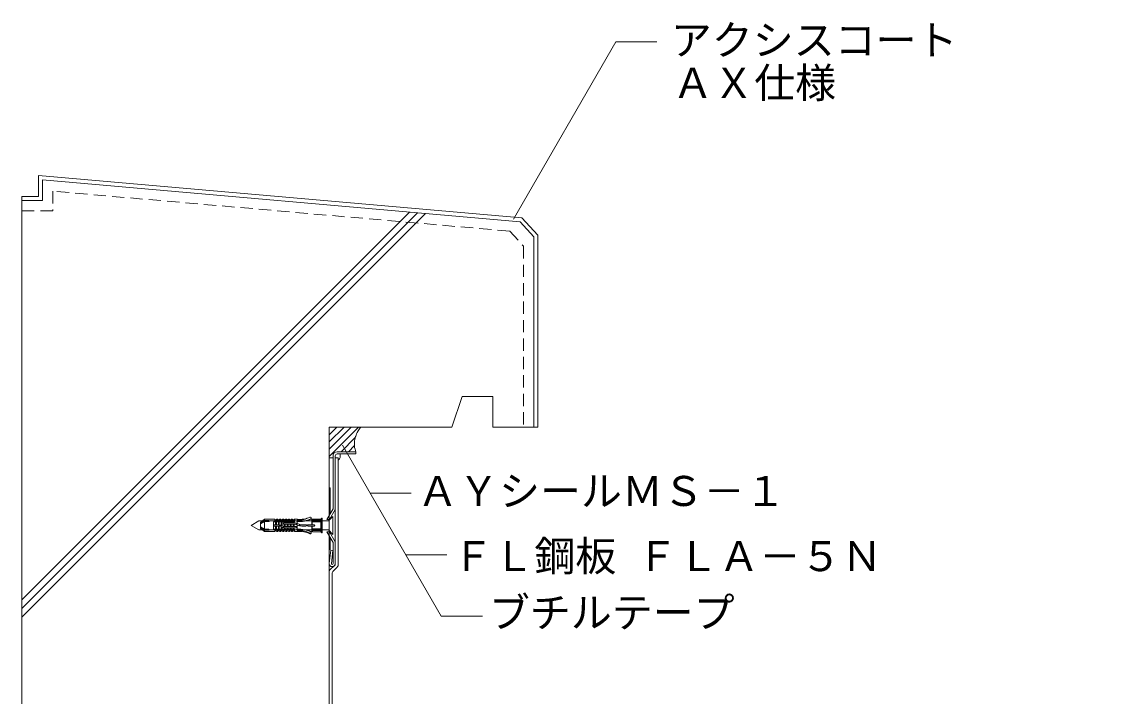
# Model space of a CAD drawing. Units: millimetres, scale not verified. Extents: x -597 to 717, y -504 to 387.
# Drawn here: x -597 to -61, y 58 to 387 of the extents above; entities that cross this region are included whole.
import ezdxf
from ezdxf.enums import TextEntityAlignment as Align

# ---------------------------------------------------------------- set-up
doc = ezdxf.new("R2010")
doc.units = ezdxf.units.MM
doc.header["$LTSCALE"] = 5
doc.linetypes.add('DASHED1', pattern=[1.8, 1.2, -0.6])
for name, color, linetype, lineweight in [('0-0', 7, 'Continuous', 9), ('1-0', 7, 'Continuous', 9), ('2-0', 7, 'Continuous', 9), ('3-0', 7, 'Continuous', 9), ('5-0', 7, 'Continuous', 9), ('6-0', 7, 'Continuous', 9), ('E-0', 7, 'Continuous', 9), ('F-0', 7, 'Continuous', 9)]:
    doc.layers.add(name, color=color, linetype=linetype, lineweight=lineweight)
doc.styles.add('ＭＳ ゴシック', font='')
doc.styles.get('ＭＳ ゴシック').set_extended_font_data('MS Gothic')

msp = doc.modelspace()

# ---------------------------------------------------------------- linework, layer by layer
at = {"layer": '0-0'}
for p, q in [((-587.481, 309.747), (-587.481, 299.747)), ((-354.237, 289.341), (-587.481, 309.747)), ((-587.481, 299.747), (-597.481, 299.747)), ((-597.481, 299.747), (-597.481, -390.859)), ((-597.481, 104.768), (-408.189, 294.061)), ((-597.481, 100.526), (-404.287, 293.72)), ((-597.481, 96.283), (-400.386, 293.379)), ((-354.237, 289.341), (-347.481, 281.968)), ((-347.481, 281.968), (-347.481, 189.123)), ((-382.481, 204.123), (-387.481, 189.123)), ((-447.481, 189.123), (-387.481, 189.123))]:
    msp.add_line(p, q, dxfattribs=at)
at = {"layer": '0-0', "linetype": 'DASHED1'}
for p, q in [((-582.481, 304.291), (-582.481, 294.747)), ((-359.237, 284.759), (-582.481, 304.291)), ((-582.481, 294.747), (-597.481, 294.747)), ((-359.237, 284.759), (-352.481, 277.387)), ((-352.481, 277.387), (-352.481, 189.123))]:
    msp.add_line(p, q, dxfattribs=at)
at = {"layer": '0-0'}
for points in [[(-382.481, 204.123), (-367.481, 204.123), (-367.481, 189.123), (-347.481, 189.123)], [(-447.481, 189.123), (-447.481, -110.877), (601.399, -110.877)]]:
    msp.add_lwpolyline(points, dxfattribs=at)
at = {"layer": '1-0'}
for p, q in [((-444.481, 174.183), (-442.981, 174.183)), ((-444.481, 122.811), (-444.481, 174.183)), ((-442.981, 122.19), (-442.981, 174.183)), ((-447.481, 118.154), (-447.481, -24.816)), ((-445.067, 121.397), (-446.896, 119.568)), ((-445.396, 118.947), (-443.567, 120.775)), ((-445.981, 117.533), (-445.981, -24.195))]:
    msp.add_line(p, q, dxfattribs=at)
for centre, start, end in [((-445.481, 118.154), 135, 180), ((-443.981, 117.533), 135, 180), ((-446.481, 122.811), 315, 0), ((-444.981, 122.19), 315, 360)]:
    msp.add_arc(centre, 2, start, end, dxfattribs=at)
at = {"layer": '2-0'}
for p, q in [((-447.481, 159.397), (-447.481, 145.916)), ((-447.481, 156.653), (-446.981, 157.153)), ((-447.481, 153.118), (-446.981, 153.618)), ((-447.481, 149.582), (-446.981, 150.082)), ((-447.481, 146.047), (-447.303, 146.225)), ((-447.481, 136.106), (-447.481, 129.397)), ((-447.481, 135.44), (-447.238, 135.684)), ((-446.981, 135.239), (-446.981, 129.397)), ((-447.481, 131.905), (-446.981, 132.405)), ((-447.481, 129.397), (-446.981, 129.397))]:
    msp.add_line(p, q, dxfattribs=at)
msp.add_lwpolyline([(-447.481, 159.397), (-446.981, 159.397), (-446.981, 146.782)], dxfattribs=at)
at = {"layer": '3-0'}
for p, q in [((-447.481, 189.123), (-447.481, 177.111)), ((-447.481, 189.123), (-431.916, 189.123)), ((-447.481, 178.308), (-436.666, 189.123)), ((-447.481, 181.844), (-440.202, 189.123)), ((-447.481, 185.379), (-443.737, 189.123)), ((-447.481, 188.915), (-447.273, 189.123)), ((-447.481, 174.773), (-433.131, 189.123)), ((-441.608, 177.111), (-434.705, 184.014)), ((-434.446, 184.815), (-434.657, 184.165)), ((-433.201, 187.397), (-433.551, 186.802)), ((-438.072, 177.111), (-435.114, 180.069)), ((-435.12, 181.787), (-435.129, 181.666)), ((-434.823, 178.408), (-434.481, 177.111)), ((-447.481, 177.111), (-447.481, 174.064)), ((-447.481, 174.064), (-445.581, 174.064)), ((-445.581, 174.064), (-445.581, 175.138)), ((-434.481, 177.111), (-443.581, 177.111)), ((-442.833, 173.12), (-442.981, 172.964)), ((-442.041, 175.684), (-442.095, 176.011))]:
    msp.add_line(p, q, dxfattribs=at)
for centre, radius, start, end in [((-424.584, 182.324), 10, 137.15925, 150.49891), ((-425.145, 181.079), 10, 161.04349, 176.11254), ((-444.06, 187.576), 10, 341.04349, 343.00105), ((-424.934, 181.728), 10, 148.52051, 163.00105), ((-441.991, 192.172), 10, 328.52051, 330.49891), ((-441.991, 192.172), 10, 328.52051, 330.49891), ((-425.154, 180.957), 10, 175.76456, 194.76767), ((-445.099, 182.434), 10, 355.76456, 356.11254), ((-443.581, 175.111), 2, 90, 180), ((-445, 175.194), 3, 316.25905, 9.40854)]:
    msp.add_arc(centre, radius, start, end, dxfattribs=at)
at = {"layer": '5-0'}
for p, q in [((-445.581, 175.111), (-445.581, 149.207)), ((-444.481, 175.111), (-444.481, 122.511)), ((-443.581, 177.111), (-434.481, 177.111)), ((-443.581, 176.011), (-434.481, 176.011)), ((-434.481, 177.111), (-434.481, 176.011)), ((-448.581, 144.011), (-445.581, 149.207)), ((-447.311, 144.011), (-444.481, 148.912)), ((-447.311, 144.011), (-448.581, 144.011)), ((-448.581, 138.011), (-445.581, 132.815)), ((-447.311, 138.011), (-448.581, 138.011)), ((-447.311, 138.011), (-444.481, 133.109)), ((-447.481, 122.511), (-446.681, 129.011)), ((-445.59, 128.876), (-446.681, 129.011)), ((-446.379, 122.465), (-445.59, 128.876)), ((-445.581, 132.815), (-445.581, 122.511))]:
    msp.add_line(p, q, dxfattribs=at)
for centre, radius, start, end in [((-443.581, 175.111), 2, 90, 180), ((-443.581, 175.111), 0.9, 90, 180), ((-445.981, 122.511), 1.5, 180, 0), ((-445.981, 122.511), 0.4, 186.59439, 0)]:
    msp.add_arc(centre, radius, start, end, dxfattribs=at)
at = {"layer": '6-0'}
for p, q in [((-447.826, 143.299), (-445.623, 145.502)), ((-445.623, 136.745), (-445.623, 145.502)), ((-485.623, 141.124), (-481.856, 143.299)), ((-485.623, 141.124), (-481.856, 138.949)), ((-447.826, 143.299), (-481.856, 143.299)), ((-479.113, 144.124), (-480.913, 142.583)), ((-479.113, 143.489), (-480.913, 142.382)), ((-479.113, 142.969), (-480.913, 141.862)), ((-480.913, 141.124), (-480.913, 142.583)), ((-480.913, 141.124), (-480.913, 139.665)), ((-479.113, 139.278), (-480.913, 140.385)), ((-479.113, 138.759), (-480.913, 139.866)), ((-479.113, 138.124), (-480.913, 139.665)), ((-479.113, 144.124), (-479.113, 143.489)), ((-473.953, 144.124), (-479.113, 144.124)), ((-477.073, 143.489), (-479.113, 143.489)), ((-479.113, 142.969), (-479.113, 139.278)), ((-477.073, 142.969), (-479.113, 142.969)), ((-474.673, 142.93), (-474.673, 139.318)), ((-464.353, 142.93), (-474.673, 142.93)), ((-472.28, 141.43), (-474.373, 141.43)), ((-472.28, 140.818), (-474.373, 140.818)), ((-473.953, 144.124), (-473.953, 142.93)), ((-473.713, 142.93), (-473.713, 141.43)), ((-473.713, 140.818), (-473.713, 139.318)), ((-472.993, 144.124), (-473.683, 143.717)), ((-473.233, 142.93), (-473.233, 141.43)), ((-473.233, 140.818), (-473.233, 139.318)), ((-472.513, 144.124), (-472.513, 142.93)), ((-472.273, 142.93), (-472.273, 141.43)), ((-472.273, 140.818), (-472.273, 139.318)), ((-471.553, 144.124), (-472.243, 143.717)), ((-471.793, 142.93), (-471.793, 141.402)), ((-471.793, 140.785), (-471.793, 139.318)), ((-471.073, 144.124), (-471.073, 142.93)), ((-470.833, 142.93), (-470.833, 141.177)), ((-470.833, 140.521), (-470.833, 139.318)), ((-470.113, 144.124), (-470.803, 143.717)), ((-470.353, 142.93), (-470.353, 140.972)), ((-470.353, 140.29), (-470.353, 139.318)), ((-469.633, 144.124), (-469.633, 142.93)), ((-469.513, 142.348), (-464.577, 142.348)), ((-469.513, 141.736), (-464.577, 141.736)), ((-469.513, 140.512), (-468.57, 140.512)), ((-469.393, 142.93), (-469.393, 142.348)), ((-469.393, 141.736), (-469.393, 140.605)), ((-469.393, 139.98), (-469.393, 139.318)), ((-468.673, 144.124), (-469.363, 143.717)), ((-468.913, 142.93), (-468.913, 142.348)), ((-468.913, 141.736), (-468.913, 140.528)), ((-468.913, 139.913), (-468.913, 139.318)), ((-463.633, 140.512), (-468.57, 140.512)), ((-468.57, 139.899), (-463.633, 139.899)), ((-463.633, 139.899), (-468.57, 139.899)), ((-468.193, 144.124), (-468.193, 142.93)), ((-467.953, 142.93), (-467.953, 142.348)), ((-467.953, 141.736), (-467.953, 140.512)), ((-467.953, 139.899), (-467.953, 139.318)), ((-467.233, 144.124), (-467.923, 143.717)), ((-467.473, 142.93), (-467.473, 142.348)), ((-467.473, 141.736), (-467.473, 140.512)), ((-467.473, 139.899), (-467.473, 139.318)), ((-466.753, 144.124), (-466.753, 142.93)), ((-466.513, 142.93), (-466.513, 142.348)), ((-466.513, 141.736), (-466.513, 140.512)), ((-466.513, 139.899), (-466.513, 139.318)), ((-465.793, 144.124), (-466.483, 143.717)), ((-466.033, 142.93), (-466.033, 142.348)), ((-466.033, 141.736), (-466.033, 140.512)), ((-466.033, 139.899), (-466.033, 139.318)), ((-465.313, 144.124), (-465.793, 144.124)), ((-465.793, 144.124), (-465.793, 142.93)), ((-465.313, 144.124), (-465.313, 142.93)), ((-465.073, 142.93), (-465.073, 142.348)), ((-465.073, 141.736), (-465.073, 140.512)), ((-465.073, 139.899), (-465.073, 139.318)), ((-464.353, 144.124), (-465.043, 143.717)), ((-464.593, 142.93), (-464.593, 142.348)), ((-464.593, 141.736), (-464.593, 140.512)), ((-464.593, 139.899), (-464.593, 139.318)), ((-463.633, 141.736), (-464.577, 141.736)), ((-462.973, 144.124), (-464.353, 144.124)), ((-464.353, 144.124), (-464.353, 142.93)), ((-463.153, 143.013), (-463.153, 142.104)), ((-463.153, 141.45), (-463.153, 139.235)), ((-462.973, 143.42), (-462.973, 144.124)), ((-460.866, 141.43), (-458.773, 141.43)), ((-460.866, 140.818), (-458.773, 140.818)), ((-454.753, 141.43), (-457.753, 141.43)), ((-454.753, 140.818), (-457.753, 140.818)), ((-456.073, 144.124), (-456.268, 144.124)), ((-455.733, 144.032), (-455.859, 144.032)), ((-455.859, 144.032), (-455.859, 141.43)), ((-455.859, 140.818), (-455.859, 138.216)), ((-455.733, 141.43), (-455.733, 144.032)), ((-455.733, 138.216), (-455.733, 140.818)), ((-451.603, 144.185), (-455.473, 144.185)), ((-451.093, 143.656), (-455.413, 143.656)), ((-451.603, 142.843), (-455.413, 142.843)), ((-451.093, 144.705), (-451.603, 144.185)), ((-451.603, 143.656), (-451.603, 144.185)), ((-451.093, 143.656), (-451.603, 142.843)), ((-451.603, 139.404), (-451.603, 142.843)), ((-451.093, 141.124), (-451.093, 144.705)), ((-450.913, 144.705), (-451.093, 144.705)), ((-450.913, 144.705), (-450.913, 141.124)), ((-450.913, 141.124), (-450.913, 137.542)), ((-447.827, 138.949), (-481.856, 138.949)), ((-477.073, 139.278), (-479.113, 139.278)), ((-479.113, 138.759), (-479.113, 138.124)), ((-477.073, 138.759), (-479.113, 138.759)), ((-473.953, 138.124), (-479.113, 138.124)), ((-464.353, 139.318), (-474.673, 139.318)), ((-473.953, 138.124), (-473.953, 139.318)), ((-472.993, 138.124), (-473.683, 138.53)), ((-472.993, 138.124), (-472.993, 139.318)), ((-472.513, 138.124), (-472.993, 138.124)), ((-472.513, 138.124), (-472.513, 139.318)), ((-471.553, 138.124), (-472.243, 138.53)), ((-471.553, 138.124), (-471.553, 139.318)), ((-471.073, 138.124), (-471.553, 138.124)), ((-471.073, 138.124), (-471.073, 139.318)), ((-470.113, 138.124), (-470.803, 138.53)), ((-470.113, 138.124), (-470.113, 139.318)), ((-469.633, 138.124), (-470.113, 138.124)), ((-469.633, 138.124), (-469.633, 139.318)), ((-468.673, 138.124), (-469.363, 138.53)), ((-468.673, 138.124), (-468.673, 139.318)), ((-468.193, 138.124), (-468.673, 138.124)), ((-468.193, 138.124), (-468.193, 139.318)), ((-467.233, 138.124), (-467.923, 138.53)), ((-467.233, 138.124), (-467.233, 139.318)), ((-466.753, 138.124), (-467.233, 138.124)), ((-466.753, 138.124), (-466.753, 139.318)), ((-465.793, 138.124), (-466.483, 138.53)), ((-465.793, 138.124), (-465.793, 139.318)), ((-465.313, 138.124), (-465.793, 138.124)), ((-465.313, 138.124), (-465.313, 139.318)), ((-464.353, 138.124), (-465.043, 138.53)), ((-464.353, 138.124), (-464.353, 139.318)), ((-462.973, 138.124), (-464.353, 138.124)), ((-462.973, 138.828), (-462.973, 138.124)), ((-456.073, 138.124), (-456.268, 138.124)), ((-455.733, 138.216), (-455.859, 138.216)), ((-451.603, 138.063), (-455.473, 138.063)), ((-451.603, 139.404), (-455.413, 139.404)), ((-451.093, 138.591), (-455.413, 138.591)), ((-451.093, 138.591), (-451.603, 139.404)), ((-451.603, 138.063), (-451.603, 138.591)), ((-450.913, 137.542), (-451.093, 137.542)), ((-447.827, 138.949), (-445.623, 136.745))]:
    msp.add_line(p, q, dxfattribs=at)
for points in [[(-477.073, 142.969), (-476.865, 143.017), (-476.713, 143.229), (-476.865, 143.441), (-477.073, 143.489)], [(-472.513, 144.124), (-472.993, 144.124), (-472.993, 142.93)], [(-471.073, 144.124), (-471.553, 144.124), (-471.553, 142.93)], [(-469.633, 144.124), (-470.113, 144.124), (-470.113, 142.93)], [(-468.193, 144.124), (-468.673, 144.124), (-468.673, 142.93)], [(-466.753, 144.124), (-467.233, 144.124), (-467.233, 142.93)], [(-454.012, 143.656), (-455.413, 142.843), (-455.413, 143.656)], [(-451.093, 141.124), (-451.093, 137.542), (-451.603, 138.063)], [(-477.073, 138.759), (-476.865, 138.806), (-476.713, 139.018), (-476.865, 139.231), (-477.073, 139.278)], [(-454.012, 138.591), (-455.413, 139.404), (-455.413, 138.591)]]:
    msp.add_lwpolyline(points, dxfattribs=at)
for centre, major_axis, start_param, end_param in [((-462.006, 154.114), (2.341, 10.141), 3.2780964, 3.9003716), ((-461.609, 155.365), (2.548, 11.036), 3.2499125, 3.8139058), ((-456.662, 144.735), (0.11, 0.477), 3.8139161, 6.9554881), ((-474.373, 141.124), (0, 0.306), 6.2831853, 9.424778), ((-473.773, 143.876), (0, 0.184), 1.5707963, 3.6651914), ((-472.333, 143.876), (0, 0.184), 1.5707963, 3.6651914), ((-472.28, 136.991), (0, 4.439), 5.8073232, 6.2831853), ((-472.28, 145.256), (0, 4.439), 3.1415927, 3.5151516), ((-472.28, 136.991), (0, 3.827), 5.8073031, 6.2831853), ((-470.893, 143.876), (0, 0.184), 1.5707963, 3.6651914), ((-468.57, 144.338), (0, 4.439), 2.6657104, 3.1415927), ((-468.57, 144.338), (0, 3.827), 2.6656871, 3.1415927), ((-469.513, 140.205), (0, 0.306), 6.2831853, 8.2902914), ((-469.513, 142.042), (0, 0.306), 6.2831853, 9.424778), ((-468.57, 137.91), (0, 4.439), 6.2831853, 6.5663389), ((-469.453, 143.876), (0, 0.184), 1.5707963, 3.6651914), ((-468.013, 143.876), (0, 0.184), 1.5707963, 3.6651914), ((-466.573, 143.876), (0, 0.184), 1.5707963, 3.6651914), ((-465.133, 143.876), (0, 0.184), 1.5707963, 3.6651914), ((-464.577, 137.91), (0, 4.439), 5.8073031, 6.2831853), ((-464.577, 137.91), (0, 3.827), 5.8072797, 6.2831853), ((-464.577, 144.338), (0, 4.439), 3.1415927, 3.4247479), ((-463.633, 142.042), (0, 0.306), 3.1415927, 5.1486912), ((-463.633, 140.205), (0, 0.306), 3.1415927, 6.2831853), ((-462.973, 143.175), (0, 0.245), 4.4691437, 9.424778), ((-462.973, 163.134), (0, 20.204), 3.1415927, 3.4870842), ((-460.866, 145.256), (0, 4.439), 2.6657305, 3.1415927), ((-461.609, 155.365), (2.768, 11.991), 3.2791494, 3.8139058), ((-460.866, 145.256), (0, 3.827), 2.6657104, 3.1415927), ((-460.866, 136.991), (0, 4.439), 6.2831853, 6.6567442), ((-458.773, 141.124), (0, 0.306), 3.1415927, 6.2831853), ((-457.753, 141.124), (0, 0.306), 6.2831853, 9.424778), ((-456.073, 143.818), (0, 0.306), 5.4877865, 6.2831853), ((-455.473, 143.879), (0, 0.306), 6.2831853, 7.3303829), ((-454.753, 141.124), (0, 0.306), 3.1415927, 6.2831853), ((-473.773, 138.371), (0, 0.184), 5.7595865, 7.8539816), ((-472.333, 138.371), (0, 0.184), 5.7595865, 7.8539816), ((-470.893, 138.371), (0, 0.184), 5.7595865, 7.8539816), ((-469.453, 138.371), (0, 0.184), 5.7595865, 7.8539816), ((-468.013, 138.371), (0, 0.184), 5.7595865, 7.8539816), ((-466.573, 138.371), (0, 0.184), 5.7595865, 7.8539816), ((-465.133, 138.371), (0, 0.184), 5.7595865, 7.8539816), ((-462.973, 139.073), (0, 0.245), 6.2831853, 11.2388195), ((-462.973, 119.114), (0, 20.204), 5.9376937, 6.2831853), ((-461.609, 126.882), (-2.631, 11.396), 5.5704903, 6.1709635), ((-461.609, 126.882), (-2.548, 11.036), 5.6108724, 6.1748655), ((-461.609, 126.882), (-2.768, 11.991), 5.6108724, 6.1456286), ((-456.662, 137.513), (-0.11, 0.477), 2.4692753, 5.6108777), ((-456.073, 138.43), (0, 0.306), 3.1415927, 3.9369915), ((-455.473, 138.369), (0, 0.306), 2.0943951, 3.1415927)]:
    msp.add_ellipse(centre, major_axis=major_axis, ratio=0.98, start_param=start_param, end_param=end_param, dxfattribs=at)
at = {"layer": 'E-0'}
for p, q in [((-357.478, 290.641), (-307.478, 377.243)), ((-307.478, 377.243), (-287.478, 377.243)), ((-440.941, 180.295), (-392.732, 96.795)), ((-427.373, 156.795), (-407.451, 156.795)), ((-410.067, 126.795), (-390.064, 126.795)), ((-392.732, 96.795), (-372.597, 96.795))]:
    msp.add_line(p, q, dxfattribs=at)
at = {"layer": 'F-0'}
for p, q in [((-589.481, 311.93), (-589.481, 301.747)), ((-353.288, 291.266), (-589.481, 311.93)), ((-589.481, 301.747), (-597.481, 301.747)), ((-597.481, 301.747), (-597.481, 299.747)), ((-347.481, 189.123), (-345.481, 189.123)), ((-347.481, 189.123), (-345.481, 189.123))]:
    msp.add_line(p, q, dxfattribs=at)
msp.add_lwpolyline([(-353.288, 291.266), (-345.481, 282.746), (-345.481, 189.123)], dxfattribs=at)

# ---------------------------------------------------------------- texts
at = {"layer": 'E-0', "style": 'ＭＳ ゴシック'}
for s, p in [('アクシスコート', (-280.552, 366.329)), ('ＡＸ仕様', (-279.855, 345.433)), ('ＡＹシールＭＳ－１', (-404.47, 146.206)), ('ＦＬ鋼板 ＦＬＡ－５Ｎ', (-387.216, 114.394)), ('ブチルテープ', (-369.422, 86.895))]:
    msp.add_text(s, height=14.66, dxfattribs=at).set_placement(p, align=Align.BOTTOM_LEFT)

doc.saveas('drawing.dxf')
